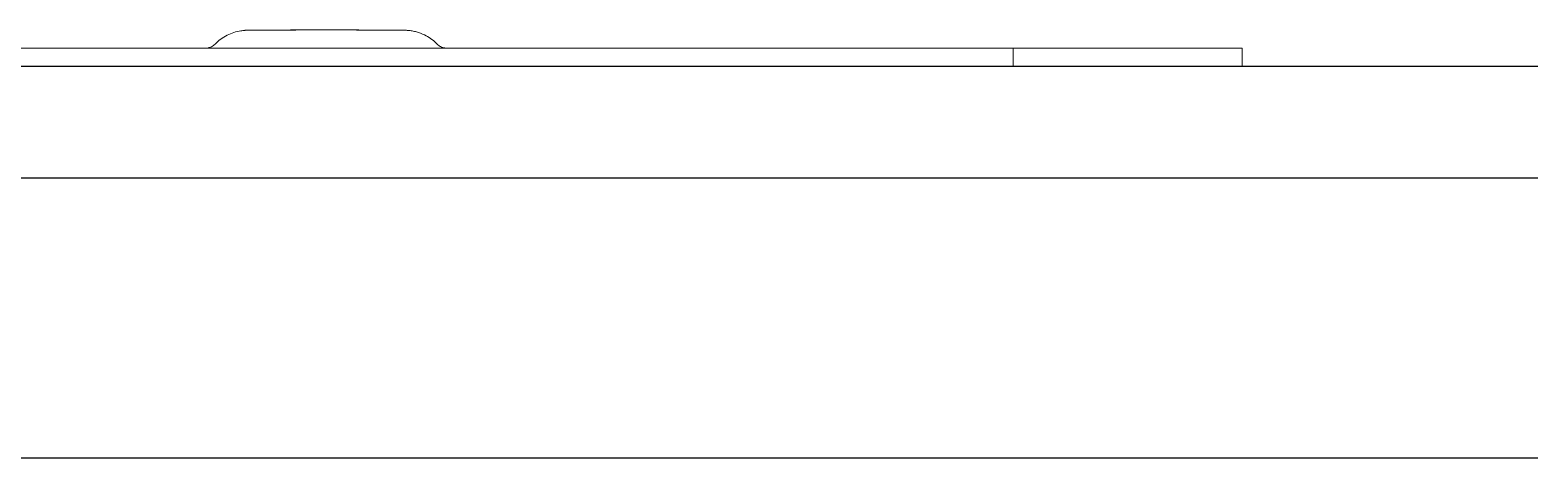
# Model space of a CAD drawing. Header units: inches. Extents: x -456 to 658, y -232 to 0.
# Drawn here: x -45.193 to -41.355, y -33.285 to -32.189 of the extents above; entities that cross this region are included whole.
import ezdxf

# ---------------------------------------------------------------- set-up
doc = ezdxf.new("R2010")
doc.units = ezdxf.units.IN
doc.header["$MEASUREMENT"] = 0

# ---------------------------------------------------------------- blocks, each defined once
blk = doc.blocks.new('ironridge flashfoot front view')
at = {"color": 0, "linetype": 'Continuous', "lineweight": 0}
for p, q in [((7331.098, 2674.0438), (7335.6557, 2674.0438)), ((7335.6557, 2674.0438), (7331.098, 2674.0438)), ((7335.6557, 2674.0438), (7336.2421, 2674.0438)), ((7335.6557, 2674.0438), (7335.6557, 2673.9969)), ((7336.2421, 2674.0438), (7335.6557, 2674.0438)), ((7335.6557, 2673.9969), (7335.6557, 2674.0438)), ((7336.2421, 2673.9969), (7336.2421, 2674.0438)), ((7336.2421, 2674.0438), (7336.2421, 2673.9969)), ((7331.098, 2673.9969), (7335.6557, 2673.9969)), ((7331.098, 2673.9969), (7335.6557, 2673.9969)), ((7336.2421, 2673.9969), (7335.6557, 2673.9969)), ((7336.2421, 2673.9969), (7335.6557, 2673.9969))]:
    blk.add_line(p, q, dxfattribs=at)
for points, knots in [([(7333.6126, 2674.0543), (7333.6215, 2674.0634), (7333.632, 2674.071), (7333.6488, 2674.0796), (7333.6547, 2674.082), (7333.6665, 2674.0858), (7333.6726, 2674.0872), (7333.68, 2674.0884), (7333.6817, 2674.0886), (7333.6844, 2674.0889), (7333.6855, 2674.089), (7333.6879, 2674.0892), (7333.689, 2674.0893), (7333.6908, 2674.0894), (7333.6916, 2674.0894), (7333.6934, 2674.0895), (7333.6943, 2674.0895), (7333.6978, 2674.0896), (7333.7004, 2674.0897), (7333.7088, 2674.0898), (7333.7154, 2674.0898), (7333.736, 2674.09), (7333.7522, 2674.0901), (7333.7881, 2674.0902), (7333.8079, 2674.0902), (7333.8492, 2674.0903), (7333.8713, 2674.0903), (7333.915, 2674.0903), (7333.9371, 2674.0903), (7333.9786, 2674.0902), (7333.9986, 2674.0902), (7334.0337, 2674.0901), (7334.0494, 2674.09), (7334.0746, 2674.0899), (7334.0843, 2674.0898), (7334.0945, 2674.0896), (7334.0967, 2674.0896), (7334.101, 2674.0895), (7334.1017, 2674.0894), (7334.1037, 2674.0893), (7334.1051, 2674.0892), (7334.1084, 2674.089), (7334.1101, 2674.0888), (7334.1137, 2674.0883), (7334.1156, 2674.088), (7334.1208, 2674.0871), (7334.1243, 2674.0863), (7334.1349, 2674.0834), (7334.142, 2674.0807), (7334.1594, 2674.0722), (7334.1693, 2674.0652), (7334.1789, 2674.0561), (7334.1797, 2674.0552), (7334.1806, 2674.0543)], [0, 0, 0, 0, 0.0323814, 0.0323814, 0.0484409, 0.0484409, 0.0641715, 0.0641715, 0.0685783, 0.0685783, 0.0720883, 0.0720883, 0.0767028, 0.0767028, 0.0814595, 0.0814595, 0.0904195, 0.0904195, 0.1172575, 0.1172575, 0.1577257, 0.1577257, 0.2188406, 0.2188406, 0.2752867, 0.2752867, 0.3311948, 0.3311948, 0.386958, 0.386958, 0.4427599, 0.4427599, 0.4986544, 0.4986544, 0.5549385, 0.5549385, 0.5847566, 0.5847566, 0.5902947, 0.5902947, 0.5963185, 0.5963185, 0.6013932, 0.6013932, 0.6063125, 0.6063125, 0.615483, 0.615483, 0.6345804, 0.6345804, 0.6650337, 0.6650337, 0.6682541, 0.6682541, 0.6682541, 0.6682541]), ([(7334.0969, 2674.0895), (7334.0971, 2674.0895), (7334.096, 2674.0896), (7334.0937, 2674.0896), (7334.0913, 2674.0897), (7334.0876, 2674.0897), (7334.0827, 2674.0898), (7334.0777, 2674.0898), (7334.0716, 2674.0899), (7334.0644, 2674.0899), (7334.0571, 2674.09), (7334.0489, 2674.09), (7334.0395, 2674.0901), (7334.0302, 2674.0901), (7334.02, 2674.0901), (7334.009, 2674.0902), (7333.998, 2674.0902), (7333.9864, 2674.0902), (7333.9741, 2674.0902), (7333.9619, 2674.0903), (7333.9492, 2674.0903), (7333.9362, 2674.0903), (7333.9231, 2674.0903), (7333.91, 2674.0903), (7333.8966, 2674.0903), (7333.8833, 2674.0903), (7333.8702, 2674.0903), (7333.8571, 2674.0903), (7333.844, 2674.0903), (7333.8313, 2674.0903), (7333.8191, 2674.0902), (7333.8068, 2674.0902), (7333.7952, 2674.0902), (7333.7842, 2674.0902), (7333.7732, 2674.0901), (7333.763, 2674.0901), (7333.7537, 2674.0901), (7333.7444, 2674.09), (7333.7361, 2674.09), (7333.7288, 2674.0899), (7333.7216, 2674.0899), (7333.7155, 2674.0898), (7333.7106, 2674.0898), (7333.7056, 2674.0897), (7333.702, 2674.0897), (7333.6996, 2674.0896), (7333.6972, 2674.0896), (7333.6961, 2674.0895), (7333.6964, 2674.0895)], [0, 0, 0, 0, 0.0625, 0.0625, 0.0625, 0.125, 0.125, 0.125, 0.1875, 0.1875, 0.1875, 0.25, 0.25, 0.25, 0.3125, 0.3125, 0.3125, 0.375, 0.375, 0.375, 0.4375, 0.4375, 0.4375, 0.5, 0.5, 0.5, 0.5625, 0.5625, 0.5625, 0.625, 0.625, 0.625, 0.6875, 0.6875, 0.6875, 0.75, 0.75, 0.75, 0.8125, 0.8125, 0.8125, 0.875, 0.875, 0.875, 0.9375, 0.9375, 0.9375, 1, 1, 1, 1]), ([(7334.0969, 2674.0895), (7334.0971, 2674.0895), (7334.0961, 2674.0896), (7334.0937, 2674.0896), (7334.0931, 2674.0896), (7334.0924, 2674.0897), (7334.0917, 2674.0897), (7334.0909, 2674.0897), (7334.0901, 2674.0897), (7334.0892, 2674.0897), (7334.0873, 2674.0897), (7334.0852, 2674.0898), (7334.0828, 2674.0898), (7334.0803, 2674.0898), (7334.0776, 2674.0898), (7334.0745, 2674.0899), (7334.073, 2674.0899), (7334.0714, 2674.0899), (7334.0697, 2674.0899), (7334.0681, 2674.0899), (7334.0663, 2674.0899), (7334.0645, 2674.0899), (7334.0572, 2674.09), (7334.0489, 2674.09), (7334.0397, 2674.0901), (7334.035, 2674.0901), (7334.0302, 2674.0901), (7334.025, 2674.0901), (7334.0225, 2674.0901), (7334.0199, 2674.0901), (7334.0172, 2674.0901), (7334.0145, 2674.0901), (7334.0118, 2674.0902), (7334.0091, 2674.0902), (7333.9981, 2674.0902), (7333.9865, 2674.0902), (7333.9743, 2674.0902), (7333.9712, 2674.0902), (7333.9681, 2674.0902), (7333.965, 2674.0903), (7333.9618, 2674.0903), (7333.9586, 2674.0903), (7333.9555, 2674.0903), (7333.9491, 2674.0903), (7333.9427, 2674.0903), (7333.9362, 2674.0903), (7333.9233, 2674.0903), (7333.9101, 2674.0903), (7333.8967, 2674.0903), (7333.8833, 2674.0903), (7333.8701, 2674.0903), (7333.8571, 2674.0903), (7333.8506, 2674.0903), (7333.8441, 2674.0903), (7333.8377, 2674.0903), (7333.8313, 2674.0903), (7333.8251, 2674.0902), (7333.819, 2674.0902), (7333.8068, 2674.0902), (7333.7952, 2674.0902), (7333.7842, 2674.0902), (7333.7814, 2674.0902), (7333.7787, 2674.0901), (7333.776, 2674.0901), (7333.7733, 2674.0901), (7333.7707, 2674.0901), (7333.7682, 2674.0901), (7333.7631, 2674.0901), (7333.7582, 2674.0901), (7333.7536, 2674.0901), (7333.749, 2674.09), (7333.7446, 2674.09), (7333.7405, 2674.09), (7333.7384, 2674.09), (7333.7364, 2674.09), (7333.7344, 2674.09), (7333.7325, 2674.09), (7333.7306, 2674.0899), (7333.7287, 2674.0899), (7333.7215, 2674.0899), (7333.7154, 2674.0898), (7333.7105, 2674.0898), (7333.7081, 2674.0898), (7333.7059, 2674.0897), (7333.7041, 2674.0897), (7333.7032, 2674.0897), (7333.7023, 2674.0897), (7333.7016, 2674.0897), (7333.7008, 2674.0897), (7333.7001, 2674.0896), (7333.6996, 2674.0896), (7333.6972, 2674.0896), (7333.6961, 2674.0895), (7333.6964, 2674.0895)], [0, 0, 0, 0, 0.0625, 0.0625, 0.0625, 0.078125, 0.078125, 0.078125, 0.09375, 0.09375, 0.09375, 0.125, 0.125, 0.125, 0.15625, 0.15625, 0.15625, 0.171875, 0.171875, 0.171875, 0.1875, 0.1875, 0.1875, 0.25, 0.25, 0.25, 0.28125, 0.28125, 0.28125, 0.296875, 0.296875, 0.296875, 0.3125, 0.3125, 0.3125, 0.375, 0.375, 0.375, 0.390625, 0.390625, 0.390625, 0.40625, 0.40625, 0.40625, 0.4375, 0.4375, 0.4375, 0.5, 0.5, 0.5, 0.5625, 0.5625, 0.5625, 0.59375, 0.59375, 0.59375, 0.625, 0.625, 0.625, 0.6875, 0.6875, 0.6875, 0.703125, 0.703125, 0.703125, 0.71875, 0.71875, 0.71875, 0.75, 0.75, 0.75, 0.78125, 0.78125, 0.78125, 0.796875, 0.796875, 0.796875, 0.8125, 0.8125, 0.8125, 0.875, 0.875, 0.875, 0.90625, 0.90625, 0.90625, 0.921875, 0.921875, 0.921875, 0.9375, 0.9375, 0.9375, 1, 1, 1, 1]), ([(7333.5875, 2674.0438), (7333.5898, 2674.0438), (7333.5922, 2674.044), (7333.5975, 2674.0451), (7333.6005, 2674.0461), (7333.6067, 2674.0492), (7333.6099, 2674.0516), (7333.6126, 2674.0543)], [0, 0, 0, 0, 0.0060037, 0.0060037, 0.01388174, 0.01388174, 0.02377762, 0.02377762, 0.02377762, 0.02377762]), ([(7334.1806, 2674.0543), (7334.1833, 2674.0516), (7334.1864, 2674.0493), (7334.1932, 2674.0459), (7334.1969, 2674.0447), (7334.2024, 2674.0439), (7334.2041, 2674.0438), (7334.2058, 2674.0438)], [0, 0, 0, 0, 0.00969282, 0.00969282, 0.01944657, 0.01944657, 0.02376611, 0.02376611, 0.02376611, 0.02376611])]:
    blk.add_open_spline(points, degree=3, knots=knots, dxfattribs=at)

msp = doc.modelspace()

# ---------------------------------------------------------------- linework, layer by layer
for points in [[(0, -32.28212), (-228.1713, -32.28212)], [(0, -32.56878), (-228.1713, -32.56878)], [(0, -33.28543), (-228.1713, -33.28543)]]:
    msp.add_lwpolyline(points)

# ---------------------------------------------------------------- block references
msp.add_blockref('ironridge flashfoot front view', (-7378.33111, -2706.27899))

doc.saveas('drawing.dxf')
